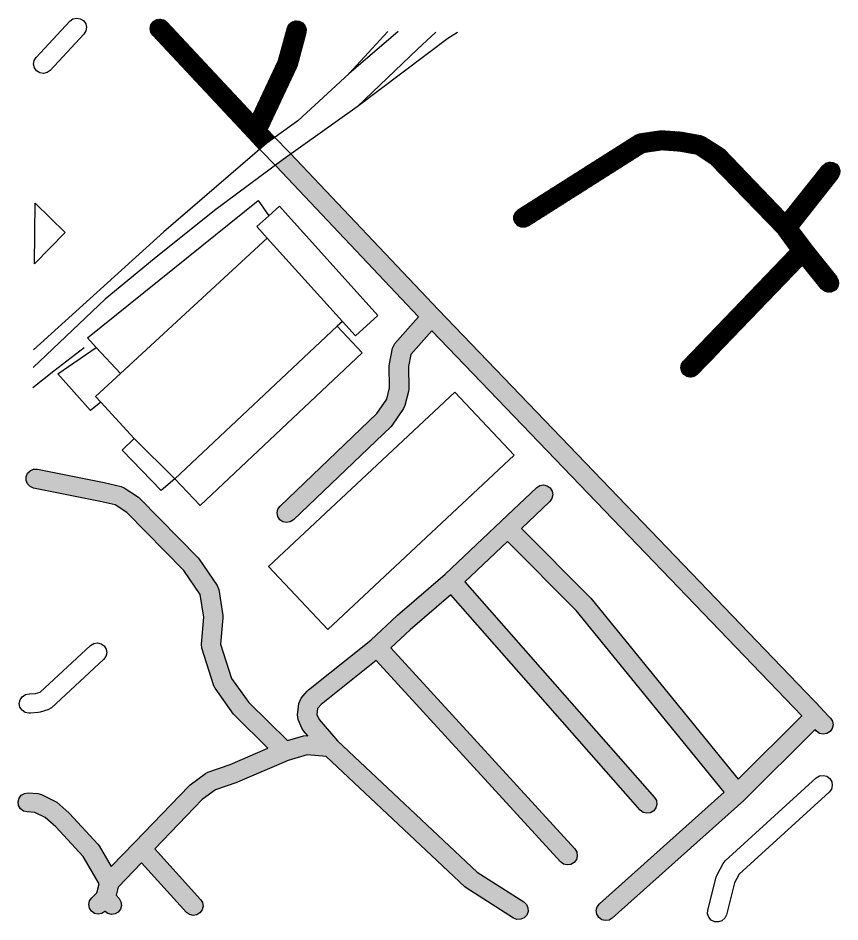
# Model space of a CAD drawing. Header units: millimetres. Extents: x -1544140 to 7445918, y -1294905 to 2019878.
# Drawn here: x 841816.2 to 842159.3, y -180805.8 to -180428.4 of the extents above; entities that cross this region are included whole.
import ezdxf

# ---------------------------------------------------------------- set-up
doc = ezdxf.new("R2010")
doc.units = ezdxf.units.MM
doc.header["$MEASUREMENT"] = 0
for name, color, linetype in [('buildings', 7, 'Continuous'), ('outline', 7, 'Continuous'), ('railways', 7, 'Continuous')]:
    doc.layers.add(name, color=color, linetype=linetype)

msp = doc.modelspace()

# ---------------------------------------------------------------- hatches: boundary and pattern name
at = {"true_color": 0xfeeab9, "transparency": 33554687}
h = msp.add_hatch(dxfattribs=at)
h.set_pattern_fill('ANSI31', color=254)
h.set_pattern_definition([(45, (0, 0), (-0.088388347648, 0.088388347648), [])])
h.paths.add_polyline_path([(841936.33, -180434.63), (841936.44, -180433.07), (841935.94, -180431.59), (841934.92, -180430.42), (841933.52, -180429.72), (841931.96, -180429.61), (841930.48, -180430.11), (841929.3, -180431.13), (841928.61, -180432.53), (841924.89, -180446.2), (841914.34, -180468.71), (841878.25, -180430.13), (841876.99, -180429.22), (841875.47, -180428.87), (841873.93, -180429.12), (841872.6, -180429.94), (841871.69, -180431.21), (841871.33, -180432.73), (841871.59, -180434.27), (841872.41, -180435.6), (841912.52, -180478.48), (841917.01, -180483.27), (841920.04, -180480.65), (841923.32, -180478.28), (841922.92, -180477.88), (841920.22, -180475), (841932.28, -180449.28), (841932.52, -180448.64)])
h.paths.add_polyline_path([(842102.94, -180478.12), (842101.49, -180477.55), (842093.31, -180476.08), (842092.89, -180476.03), (842085.16, -180475.48), (842084.3, -180475.51), (842075.63, -180476.77), (842074.07, -180477.35), (842024.96, -180508.48), (842023.83, -180509.55), (842023.2, -180510.98), (842023.16, -180512.54), (842023.73, -180514), (842024.8, -180515.13), (842026.23, -180515.76), (842027.79, -180515.8), (842029.25, -180515.23), (842077.63, -180484.56), (842085.02, -180483.49), (842092.11, -180484), (842099.3, -180485.29), (842105.46, -180489.23), (842133.71, -180518.54), (842138.7, -180525.23), (842094.01, -180571.64), (842093.17, -180572.95), (842092.89, -180574.49), (842093.22, -180576.01), (842094.11, -180577.29), (842095.43, -180578.14), (842096.96, -180578.41), (842098.49, -180578.08), (842099.77, -180577.19), (842143.67, -180531.61), (842151.61, -180541.47), (842152.81, -180542.47), (842154.3, -180542.94), (842155.85, -180542.8), (842157.23, -180542.08), (842158.23, -180540.88), (842158.7, -180539.39), (842158.56, -180537.84), (842157.84, -180536.45), (842147.1, -180523.11), (842141.81, -180516.02), (842158.44, -180495.07), (842159.15, -180493.68), (842159.28, -180492.12), (842158.8, -180490.64), (842157.79, -180489.45), (842156.4, -180488.73), (842154.85, -180488.61), (842153.36, -180489.08), (842152.17, -180490.09), (842136.47, -180509.88), (842110.89, -180483.34), (842110.17, -180482.74)])
at = {"true_color": 0x636466}
h = msp.add_hatch(color=251, dxfattribs=at)
h.dxf.hatch_style = 1
h.paths.add_polyline_path([(841930.15, -180485.2), (841926.86, -180487.55), (841923.61, -180489.95), (841923.99, -180490.33), (841983.41, -180553.16), (841973.46, -180564.35), (841972.53, -180566.21), (841971.19, -180572.76), (841971.11, -180573.65), (841971.31, -180582.84), (841970.08, -180587.52), (841965.96, -180593.57), (841925.59, -180632.23), (841924.7, -180633.51), (841924.36, -180635.03), (841924.63, -180636.57), (841925.47, -180637.88), (841926.75, -180638.78), (841928.27, -180639.12), (841929.81, -180638.84), (841931.12, -180638.01), (841971.79, -180599.06), (841972.33, -180598.42), (841977.08, -180591.46), (841977.65, -180590.22), (841979.19, -180584.33), (841979.32, -180583.23), (841979.12, -180573.92), (841980.15, -180568.86), (841988.95, -180558.97), (842143.37, -180719.76), (842116.75, -180746.17), (842055.28, -180670.65), (842055.12, -180670.52), (842055.01, -180670.35), (842026.37, -180641.51), (842038.19, -180630.28), (842039.09, -180629.01), (842039.44, -180627.49), (842039.17, -180625.95), (842038.34, -180624.63), (842037.07, -180623.73), (842035.54, -180623.39), (842034.01, -180623.65), (842032.69, -180624.48), (842017.89, -180638.52), (841994.52, -180660.66), (841974.57, -180677.81), (841974.43, -180677.93), (841963.52, -180688.22), (841937.42, -180709), (841936.9, -180709.5), (841934.36, -180712.41), (841933.4, -180714.61), (841932.88, -180719.37), (841933.17, -180721.36), (841934.71, -180725), (841935.37, -180726.06), (841937.1, -180728.07), (841936.85, -180728.05), (841935.35, -180728.19), (841928.7, -180730.15), (841912.51, -180714.24), (841905.37, -180704.17), (841900.76, -180689.82), (841901.75, -180678.85), (841901.72, -180677.89), (841900.03, -180666.98), (841899.37, -180665.31), (841891.77, -180654.33), (841891.34, -180653.81), (841867.06, -180629.01), (841866.42, -180628.48), (841860.55, -180624.57), (841859.2, -180623.99), (841852.16, -180622.42), (841852.08, -180622.4), (841824.27, -180616.83), (841822.71, -180616.83), (841821.26, -180617.43), (841820.16, -180618.53), (841819.56, -180619.97), (841819.56, -180621.53), (841820.15, -180622.97), (841821.25, -180624.08), (841822.7, -180624.68), (841850.46, -180630.24), (841856.74, -180631.63), (841861.64, -180634.91), (841885.38, -180659.16), (841892.27, -180669.11), (841893.74, -180678.62), (841892.72, -180689.92), (841892.9, -180691.5), (841897.94, -180707.2), (841898.48, -180708.29), (841906.2, -180719.16), (841906.65, -180719.69), (841920.5, -180733.31), (841904.72, -180740.06), (841895.47, -180743.3), (841894.41, -180743.86), (841888.09, -180748.53), (841887.59, -180748.98), (841864.89, -180772.54), (841855.11, -180782.7), (841850.04, -180774.08), (841849.54, -180773.39), (841837.72, -180760.59), (841837.39, -180760.27), (841832.32, -180755.9), (841831.51, -180755.36), (841826, -180752.58), (841824.43, -180752.16), (841820.43, -180751.93), (841818.89, -180752.15), (841817.54, -180752.94), (841816.6, -180754.19), (841816.21, -180755.7), (841816.43, -180757.24), (841817.22, -180758.59), (841818.47, -180759.53), (841819.98, -180759.92), (841823.14, -180760.1), (841827.47, -180762.28), (841832, -180766.18), (841843.36, -180778.5), (841850.06, -180789.9), (841849.14, -180793.68), (841846.96, -180795.75), (841846.06, -180797.03), (841845.72, -180798.55), (841845.99, -180800.09), (841846.82, -180801.41), (841848.1, -180802.31), (841849.62, -180802.65), (841851.16, -180802.38), (841852.48, -180801.55), (841852.53, -180801.49), (841853.63, -180802.32), (841855.14, -180802.71), (841856.68, -180802.5), (841858.03, -180801.71), (841858.97, -180800.46), (841859.36, -180798.95), (841859.15, -180797.41), (841858.36, -180796.06), (841857.13, -180794.68), (841857.96, -180791.27), (841867.69, -180781.17), (841886.5, -180801.84), (841887.75, -180802.77), (841889.27, -180803.14), (841890.81, -180802.91), (841892.15, -180802.11), (841893.08, -180800.85), (841893.45, -180799.33), (841893.22, -180797.79), (841892.42, -180796.45), (841873.25, -180775.39), (841893.11, -180754.77), (841898.69, -180750.65), (841907.49, -180747.56), (841907.74, -180747.47), (841928.92, -180738.42), (841936.87, -180736.09), (841944.86, -180736.83), (842002.68, -180791.19), (842003.27, -180791.65), (842023, -180804.22), (842024.46, -180804.78), (842026.02, -180804.75), (842027.45, -180804.12), (842028.53, -180802.99), (842029.09, -180801.54), (842029.06, -180799.98), (842028.43, -180798.55), (842027.3, -180797.47), (842007.89, -180785.1), (841949.5, -180730.21), (841941.84, -180721.31), (841940.95, -180719.2), (841941.21, -180716.72), (841942.69, -180715.04), (841965.71, -180696.7), (842042.68, -180780.77), (842043.93, -180781.7), (842045.45, -180782.07), (842046.99, -180781.83), (842048.33, -180781.02), (842049.25, -180779.77), (842049.62, -180778.25), (842049.39, -180776.71), (842048.58, -180775.37), (841971.75, -180691.45), (841979.85, -180683.81), (841996.81, -180669.24), (842075.9, -180759.14), (842077.14, -180760.09), (842078.65, -180760.49), (842080.2, -180760.29), (842081.55, -180759.5), (842082.5, -180758.26), (842082.9, -180756.76), (842082.69, -180755.21), (842081.91, -180753.86), (842002.75, -180663.89), (842020.56, -180647.02), (842049.2, -180675.85), (842110.93, -180751.69), (842058.89, -180798.32), (842057.96, -180799.57), (842057.57, -180801.08), (842057.79, -180802.63), (842058.59, -180803.97), (842059.83, -180804.91), (842061.35, -180805.3), (842062.89, -180805.07), (842064.23, -180804.28), (842119.11, -180755.1), (842119.25, -180754.96), (842148.89, -180725.55), (842149.51, -180726.21), (842150.79, -180727.11), (842152.31, -180727.46), (842153.85, -180727.2), (842155.17, -180726.37), (842156.07, -180725.09), (842156.42, -180723.57), (842156.16, -180722.03), (842155.32, -180720.71), (842151.89, -180717.08), (842151.87, -180717.06), (841991.73, -180550.31)])

# ---------------------------------------------------------------- linework, layer by layer
at = {"layer": 'buildings'}
for points in [[(841823.03, -180531.01), (841823.34, -180505.77), (841835.84, -180518.03), (841823.03, -180531.01)], [(841845.14, -180561.94), (841916.49, -180504.66), (841920.85, -180511.03), (841915.84, -180515.48), (841920.17, -180520.3), (841858.96, -180576.85), (841848.77, -180565.93), (841845.14, -180561.94)], [(841915.84, -180515.48), (841920.85, -180511.03), (841925.4, -180506.96), (841966.41, -180552.68), (841957.02, -180561.05), (841951.66, -180555.07), (841920.17, -180520.3), (841915.84, -180515.48)], [(841848.53, -180586.48), (841858.96, -180576.85), (841920.17, -180520.3), (841951.66, -180555.07), (841949.4, -180557.1), (841881.68, -180620.84), (841864.67, -180604), (841850.75, -180588.85), (841848.53, -180586.48)], [(841881.68, -180620.84), (841949.4, -180557.1), (841959.91, -180568.18), (841892.2, -180631.92), (841881.68, -180620.84)], [(841832.79, -180577), (841848.77, -180565.93), (841858.96, -180576.85), (841848.53, -180586.48), (841850.75, -180588.85), (841846.48, -180592.36), (841832.79, -180577)], [(841920.74, -180657.46), (841998.58, -180584.68), (842023.34, -180610.96), (841945.51, -180683.74), (841920.74, -180657.46)], [(841859.61, -180608.85), (841864.67, -180604), (841881.68, -180620.84), (841875.89, -180625.68), (841859.61, -180608.85)]]:
    msp.add_lwpolyline(points, dxfattribs=at)
at = {"layer": 'outline'}
for points in [[(841858.36, -180796.06), (841859.15, -180797.41), (841859.36, -180798.95), (841858.97, -180800.46), (841858.03, -180801.71), (841856.68, -180802.5), (841855.14, -180802.71), (841853.63, -180802.32), (841852.53, -180801.49), (841852.48, -180801.55), (841851.16, -180802.38), (841849.62, -180802.65), (841848.1, -180802.31), (841846.82, -180801.41), (841845.99, -180800.09), (841845.72, -180798.55), (841846.06, -180797.03), (841846.96, -180795.75), (841849.14, -180793.68), (841850.06, -180789.9), (841843.36, -180778.5), (841832, -180766.18), (841827.47, -180762.28), (841823.14, -180760.1), (841819.98, -180759.92), (841818.47, -180759.53), (841817.22, -180758.59), (841816.43, -180757.24), (841816.21, -180755.7), (841816.6, -180754.19), (841817.54, -180752.94), (841818.89, -180752.15), (841820.43, -180751.93), (841824.43, -180752.16), (841826, -180752.58), (841831.51, -180755.36), (841832.32, -180755.9), (841837.39, -180760.27), (841837.72, -180760.59), (841849.54, -180773.39), (841850.04, -180774.08), (841855.11, -180782.7), (841864.89, -180772.54), (841887.59, -180748.98), (841888.09, -180748.53), (841894.41, -180743.86), (841895.47, -180743.3), (841904.72, -180740.06), (841920.5, -180733.31), (841906.65, -180719.69), (841906.2, -180719.16), (841898.48, -180708.29), (841897.94, -180707.2), (841892.9, -180691.5), (841892.72, -180689.92), (841893.74, -180678.62), (841892.27, -180669.11), (841885.38, -180659.16), (841861.64, -180634.91), (841856.74, -180631.63), (841850.46, -180630.24), (841822.7, -180624.68), (841821.25, -180624.08), (841820.15, -180622.97), (841819.56, -180621.53), (841819.56, -180619.97), (841820.16, -180618.53), (841821.26, -180617.43), (841822.71, -180616.83), (841824.27, -180616.83), (841852.08, -180622.4), (841852.16, -180622.42), (841859.2, -180623.99), (841860.55, -180624.57), (841866.42, -180628.48), (841867.06, -180629.01), (841891.34, -180653.81), (841891.77, -180654.33), (841899.37, -180665.31), (841900.03, -180666.98), (841901.72, -180677.89), (841901.75, -180678.85), (841900.76, -180689.82), (841905.37, -180704.17), (841912.51, -180714.24), (841928.7, -180730.15), (841935.35, -180728.19), (841936.85, -180728.05), (841937.1, -180728.07), (841935.37, -180726.06), (841934.71, -180725), (841933.17, -180721.36), (841932.88, -180719.37), (841933.4, -180714.61), (841934.36, -180712.41), (841936.9, -180709.5), (841937.42, -180709), (841963.52, -180688.22), (841974.43, -180677.93), (841974.57, -180677.81), (841994.52, -180660.66), (842017.89, -180638.52), (842032.69, -180624.48), (842034.01, -180623.65), (842035.54, -180623.39), (842037.07, -180623.73), (842038.34, -180624.63), (842039.17, -180625.95), (842039.44, -180627.49), (842039.09, -180629.01), (842038.19, -180630.28), (842026.37, -180641.51), (842055.01, -180670.35), (842055.12, -180670.52), (842055.28, -180670.65), (842116.75, -180746.17), (842143.37, -180719.76), (841988.95, -180558.97), (841980.15, -180568.86), (841979.12, -180573.92), (841979.32, -180583.23), (841979.19, -180584.33), (841977.65, -180590.22), (841977.08, -180591.46), (841972.33, -180598.42), (841971.79, -180599.06), (841931.12, -180638.01), (841929.81, -180638.84), (841928.27, -180639.12), (841926.75, -180638.78), (841925.47, -180637.88), (841924.63, -180636.57), (841924.36, -180635.03), (841924.7, -180633.51), (841925.59, -180632.23), (841965.96, -180593.57), (841970.08, -180587.52), (841971.31, -180582.84), (841971.11, -180573.65), (841971.19, -180572.76), (841972.53, -180566.21), (841973.46, -180564.35), (841983.41, -180553.16), (841923.99, -180490.33), (841917.2, -180483.47), (841917.12, -180483.39), (841912.53, -180478.49), (841912.53, -180478.49), (841872.41, -180435.6), (841871.59, -180434.27), (841871.33, -180432.73), (841871.69, -180431.21), (841872.6, -180429.94), (841873.93, -180429.12), (841875.47, -180428.87), (841876.99, -180429.22), (841878.25, -180430.13), (841914.34, -180468.71), (841924.89, -180446.2), (841928.61, -180432.53), (841929.3, -180431.13), (841930.48, -180430.11), (841931.96, -180429.61), (841933.52, -180429.72), (841934.92, -180430.42), (841935.94, -180431.59), (841936.44, -180433.07), (841936.33, -180434.63), (841932.52, -180448.64), (841932.28, -180449.28), (841920.22, -180475), (841922.92, -180477.88), (841929.71, -180484.74), (841929.73, -180484.77), (841929.77, -180484.8), (841991.73, -180550.31), (842151.87, -180717.06), (842151.89, -180717.08), (842155.32, -180720.71), (842156.16, -180722.03), (842156.42, -180723.57), (842156.07, -180725.09), (842155.17, -180726.37), (842153.85, -180727.2), (842152.31, -180727.46), (842150.79, -180727.11), (842149.51, -180726.21), (842148.89, -180725.55), (842119.25, -180754.96), (842119.11, -180755.1), (842064.23, -180804.28), (842062.89, -180805.07), (842061.35, -180805.3), (842059.83, -180804.91), (842058.59, -180803.97), (842057.79, -180802.63), (842057.57, -180801.08), (842057.96, -180799.57), (842058.89, -180798.32), (842110.93, -180751.69), (842049.2, -180675.85), (842020.56, -180647.02), (842002.75, -180663.89), (842081.91, -180753.86), (842082.69, -180755.21), (842082.9, -180756.76), (842082.5, -180758.26), (842081.55, -180759.5), (842080.2, -180760.29), (842078.65, -180760.49), (842077.14, -180760.09), (842075.9, -180759.14), (841996.81, -180669.24), (841979.85, -180683.81), (841971.75, -180691.45), (842048.58, -180775.37), (842049.39, -180776.71), (842049.62, -180778.25), (842049.25, -180779.77), (842048.33, -180781.02), (842046.99, -180781.83), (842045.45, -180782.07), (842043.93, -180781.7), (842042.68, -180780.77), (841965.71, -180696.7), (841942.69, -180715.04), (841941.21, -180716.72), (841940.95, -180719.2), (841941.84, -180721.31), (841949.5, -180730.21), (842007.89, -180785.1), (842027.3, -180797.47), (842028.43, -180798.55), (842029.06, -180799.98), (842029.09, -180801.54), (842028.53, -180802.99), (842027.45, -180804.12), (842026.02, -180804.75), (842024.46, -180804.78), (842023, -180804.22), (842003.27, -180791.65), (842002.68, -180791.19), (841944.86, -180736.83), (841936.87, -180736.09), (841928.92, -180738.42), (841907.74, -180747.47), (841907.49, -180747.56), (841898.69, -180750.65), (841893.11, -180754.77), (841873.25, -180775.39), (841892.42, -180796.45), (841893.22, -180797.79), (841893.45, -180799.33), (841893.08, -180800.85), (841892.15, -180802.11), (841890.81, -180802.91), (841889.27, -180803.14), (841887.75, -180802.77), (841886.5, -180801.84), (841867.69, -180781.17), (841857.96, -180791.27), (841857.13, -180794.68), (841858.36, -180796.06)], [(841829.61, -180450.28), (841828.34, -180451.2), (841826.82, -180451.55), (841825.28, -180451.3), (841823.96, -180450.48), (841823.04, -180449.21), (841822.69, -180447.69), (841822.94, -180446.15), (841823.76, -180444.83), (841837.86, -180429.7), (841839.13, -180428.79), (841840.65, -180428.44), (841842.19, -180428.69), (841843.52, -180429.51), (841844.43, -180430.77), (841844.79, -180432.29), (841844.53, -180433.83), (841843.71, -180435.16), (841829.61, -180450.28)], [(842099.77, -180577.19), (842098.49, -180578.08), (842096.96, -180578.41), (842095.43, -180578.14), (842094.11, -180577.29), (842093.22, -180576.01), (842092.89, -180574.49), (842093.17, -180572.95), (842094.01, -180571.64), (842138.7, -180525.23), (842133.71, -180518.54), (842105.46, -180489.23), (842099.3, -180485.29), (842092.11, -180484), (842085.02, -180483.49), (842077.63, -180484.56), (842029.25, -180515.23), (842027.79, -180515.8), (842026.23, -180515.76), (842024.8, -180515.13), (842023.73, -180514), (842023.16, -180512.54), (842023.2, -180510.98), (842023.83, -180509.55), (842024.96, -180508.48), (842074.07, -180477.35), (842075.63, -180476.77), (842084.3, -180475.51), (842085.16, -180475.48), (842092.89, -180476.03), (842093.31, -180476.08), (842101.49, -180477.55), (842102.94, -180478.12), (842110.17, -180482.74), (842110.89, -180483.34), (842136.47, -180509.88), (842152.17, -180490.09), (842153.36, -180489.08), (842154.85, -180488.61), (842156.4, -180488.73), (842157.79, -180489.45), (842158.8, -180490.64), (842159.28, -180492.12), (842159.15, -180493.68), (842158.44, -180495.07), (842141.81, -180516.02), (842147.1, -180523.11), (842157.84, -180536.45), (842158.56, -180537.84), (842158.7, -180539.39), (842158.23, -180540.88), (842157.23, -180542.08), (842155.85, -180542.8), (842154.3, -180542.94), (842152.81, -180542.47), (842151.61, -180541.47), (842143.67, -180531.61), (842099.77, -180577.19)], [(841830.16, -180716.38), (841828.63, -180717.26), (841825.48, -180718.24), (841824.59, -180718.41), (841821.46, -180718.65), (841821.11, -180718.66), (841820.67, -180718.65), (841819.15, -180718.33), (841817.86, -180717.44), (841817.01, -180716.13), (841816.72, -180714.6), (841817.05, -180713.07), (841817.93, -180711.79), (841819.24, -180710.94), (841820.77, -180710.65), (841821.04, -180710.65), (841823.54, -180710.47), (841825.39, -180709.89), (841846.49, -180690.37), (841847.82, -180689.55), (841849.36, -180689.31), (841850.88, -180689.67), (841852.14, -180690.59), (841852.96, -180691.92), (841853.2, -180693.46), (841852.84, -180694.98), (841851.92, -180696.24), (841830.16, -180716.38)], [(842117.27, -180785.85), (842115.28, -180789.55), (842111.87, -180802.87), (842111.19, -180804.28), (842110.03, -180805.32), (842108.56, -180805.84), (842107, -180805.76), (842105.59, -180805.08), (842104.55, -180803.92), (842104.03, -180802.45), (842104.12, -180800.89), (842107.65, -180787.09), (842108, -180786.19), (842110.55, -180781.45), (842111.38, -180780.39), (842149.41, -180745.71), (842150.75, -180744.91), (842152.29, -180744.67), (842153.8, -180745.05), (842155.06, -180745.97), (842155.87, -180747.31), (842156.1, -180748.85), (842155.73, -180750.37), (842154.8, -180751.63), (842117.27, -180785.85)]]:
    msp.add_lwpolyline(points, dxfattribs=at)
at = {"layer": 'railways'}
for points in [[(841974.81, -180434.11), (841954.31, -180451.75), (841932.95, -180471.32), (841920.04, -180480.65), (841877.02, -180517.74), (841822.58, -180566.94)], [(841970.54, -180434.06), (841954.31, -180451.75)], [(841999.71, -180434.42), (841995.65, -180437.03), (841957.79, -180465.49), (841926.86, -180487.55), (841898.21, -180508.72), (841872.98, -180528.97), (841852.58, -180545.85), (841822.48, -180574.37)], [(841957.79, -180465.49), (841982.91, -180441.46), (841990.65, -180434.31)], [(841822.38, -180582.65), (841831.19, -180575.69), (841843.75, -180565.95)]]:
    msp.add_lwpolyline(points, dxfattribs=at)

doc.saveas('drawing.dxf')
